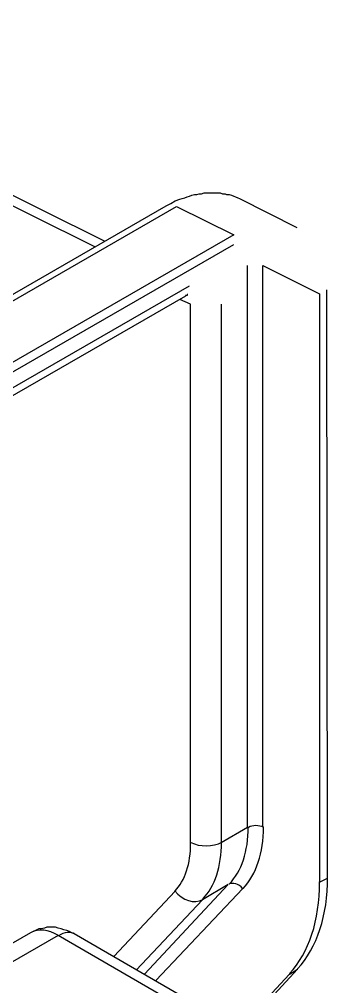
# Model space of a CAD drawing. Header units: feet. Extents: x -208 to 2089, y -974 to 342.
# Drawn here: x 833.36 to 840.36, y -505.58 to -483.64 of the extents above; entities that cross this region are included whole.
import ezdxf

# ---------------------------------------------------------------- set-up
doc = ezdxf.new("R2010")
doc.units = ezdxf.units.FT
doc.header["$MEASUREMENT"] = 0
doc.layers.add('EQUIPMENT', color=6, linetype='Continuous')

msp = doc.modelspace()

# ---------------------------------------------------------------- linework, layer by layer
at = {"layer": 'EQUIPMENT'}
for points in [[(780.33514, -521.25725), (769.95632, -515.28988), (824.8158, -483.6958), (835.08479, -488.80284)], [(825.1819, -483.64088), (835.30445, -488.6747)], [(809.80587, -503.37346), (836.69562, -487.86929), (836.80545, -487.81438), (836.89697, -487.75946), (837.0068, -487.72285), (837.06171, -487.70455), (837.11663, -487.68624), (837.17154, -487.66794), (837.22646, -487.64963), (837.28137, -487.63133), (837.33628, -487.61303), (837.3912, -487.61303), (837.44611, -487.59472), (837.50103, -487.59472), (837.55594, -487.57642), (837.59255, -487.57642), (837.64747, -487.57642), (837.70238, -487.57642), (837.75729, -487.57642), (837.81221, -487.57642), (837.86712, -487.57642), (837.92204, -487.57642), (837.97695, -487.59472), (838.03187, -487.59472), (838.06848, -487.61303), (838.12339, -487.61303), (838.17831, -487.63133), (838.23322, -487.64963), (838.26983, -487.66794), (838.32474, -487.68624), (838.36135, -487.70455), (839.66099, -488.36352)], [(783.39204, -520.3237), (838.23322, -488.74792)], [(837.94034, -490.10248), (837.94034, -502.31178), (838.5444, -501.96399), (838.5444, -489.22385)], [(838.89219, -501.96399), (838.89219, -489.22385), (840.17353, -489.86452), (840.17353, -503.20871), (840.35658, -503.11719), (840.33827, -489.77299)], [(782.31206, -521.31216), (837.22646, -489.68147)], [(837.18985, -489.88282), (837.17154, -489.88282), (837.17154, -489.90113), (837.15324, -489.90113), (837.13493, -489.90113), (837.13493, -489.91943), (782.1107, -521.58673)], [(837.24476, -502.33008), (837.24476, -490.10248), (837.0068, -489.99265)], [(836.20139, -505.29546), (838.10509, -503.26363), (837.51933, -503.61142), (836.01834, -505.20394)], [(835.5058, -504.89276), (836.89697, -503.41007)], [(838.43457, -503.35515), (836.45765, -505.4419)], [(837.92204, -506.30223), (834.60887, -504.38022), (834.55395, -504.36192), (834.49904, -504.32531), (834.44413, -504.307), (834.37091, -504.2887), (834.31599, -504.27039), (834.24277, -504.25209), (834.18786, -504.23378), (834.11464, -504.23378), (834.05973, -504.23378), (833.98651, -504.23378), (833.93159, -504.25209), (833.85837, -504.27039), (833.80346, -504.27039), (833.73024, -504.307), (833.67532, -504.32531), (833.62041, -504.36192), (781.45173, -534.40009)], [(837.3912, -506.63171), (836.43935, -506.08257), (836.43935, -505.88122), (837.37289, -506.43036), (837.55594, -506.33884), (834.24277, -504.41683), (781.45173, -534.8211)], [(838.30644, -506.5768), (839.49625, -505.29546), (839.6793, -505.18563), (838.36135, -506.61341)]]:
    msp.add_lwpolyline(points, dxfattribs=at)
msp.add_lwpolyline([(838.23322, -488.52827), (783.39204, -520.12235), (782.18392, -519.42677), (809.80587, -503.5199), (836.93358, -487.8876)], close=True, dxfattribs=at)
for points in [[(838.90514, -501.96418), (838.80778, -501.91379), (838.656, -501.91533), (838.56187, -501.96767)], [(838.1273, -503.25613), (838.40779, -502.95896), (838.55817, -502.5071), (838.55805, -501.96186)], [(838.44066, -503.35186), (838.74205, -503.0319), (838.9035, -502.54488), (838.9031, -501.95687)], [(836.89114, -503.41854), (837.12648, -503.16803), (837.25194, -502.78616), (837.25051, -502.32473)], [(837.25839, -502.30893), (837.45671, -502.41308), (837.7659, -502.4099), (837.95765, -502.30174)], [(837.52614, -503.59503), (837.8038, -503.29951), (837.95244, -502.84872), (837.9519, -502.3038)], [(838.42694, -503.35415), (838.34653, -503.24874), (838.20913, -503.20622), (838.1169, -503.25821)], [(839.49317, -505.28321), (839.93883, -504.80394), (840.17756, -504.07888), (840.17742, -503.20506)], [(839.67622, -505.17338), (840.12187, -504.69411), (840.36061, -503.96905), (840.36047, -503.09523)], [(836.89557, -503.40813), (837.05921, -503.62303), (837.33955, -503.70916), (837.52817, -503.60248)], [(834.25179, -504.41844), (834.01885, -504.28241), (833.79733, -504.25827), (833.63574, -504.35128)], [(834.6219, -504.38762), (834.52329, -504.33082), (834.3899, -504.34369), (834.25096, -504.4234)]]:
    msp.add_open_spline(points, degree=3, dxfattribs=at)

doc.saveas('drawing.dxf')
